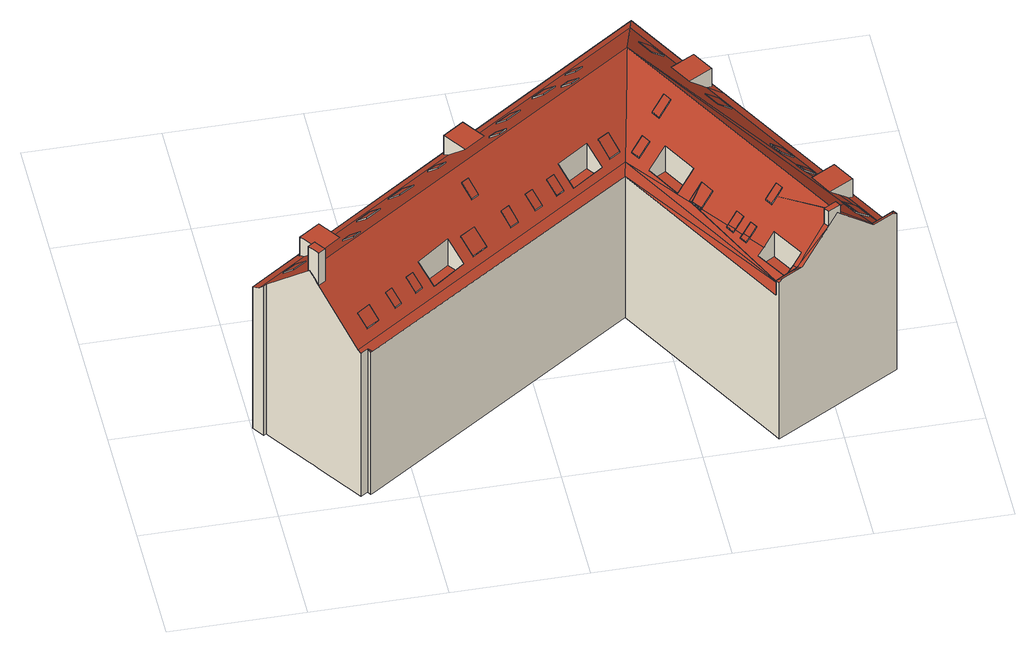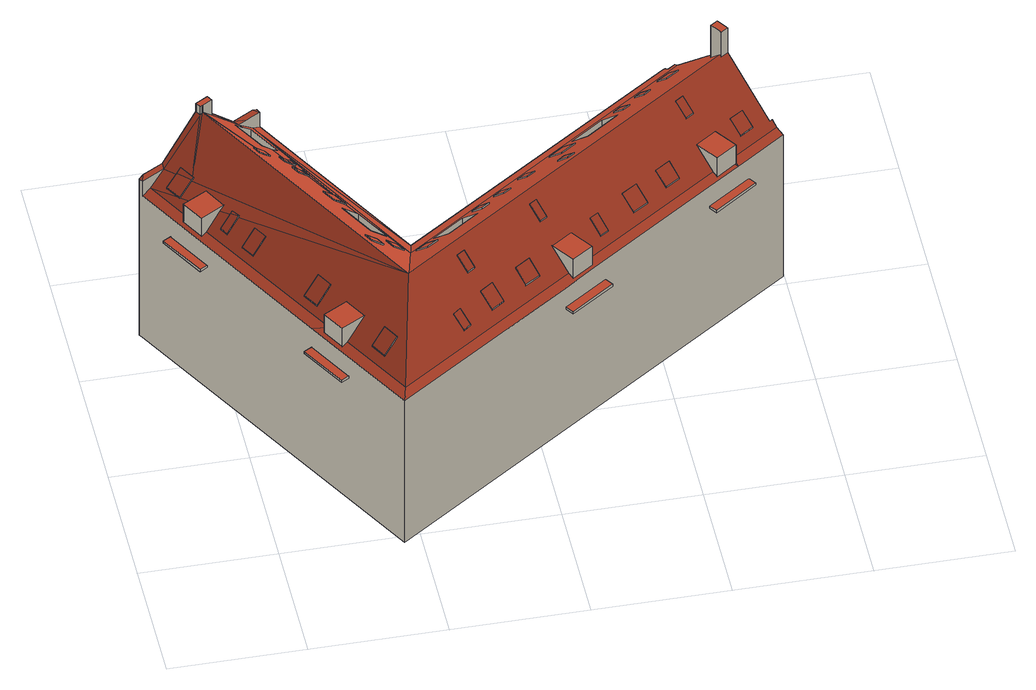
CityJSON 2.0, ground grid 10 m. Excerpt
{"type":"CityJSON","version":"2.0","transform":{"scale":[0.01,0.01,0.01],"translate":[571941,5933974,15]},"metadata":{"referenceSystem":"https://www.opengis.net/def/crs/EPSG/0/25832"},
"CityObjects":{
"building1":{"type":"Building","attributes":{"Grundfläche 2D":"577.245477","Grundhöhe NN":"15.095"},"children":["building1-1","building1-2","building1-3","building1-4","building1-5","building1-6","building1-7","building1-8","building1-9","building1-10","building1-11","building1-12","building1-13","building1-14","building1-15","building1-16","building1-17","building1-18","building1-19","building1-20","building1-21","building1-22","building1-23","building1-24","building1-25","building1-26","building1-27","building1-28","building1-29","building1-30","building1-31","building1-32","building1-33","building1-34","building1-35","building1-36","building1-37","building1-38","building1-39","building1-40","building1-41","building1-42","building1-43","building1-44"],"geometry":[{"type":"MultiSurface","lod":"3","boundaries":[[[0,1,2]],[[3,1,0]],[[4,5,6,7]],[[7,6,8]],[[9,10,11]],[[9,12,13,14,15,10]],[[16,17,13]],[[17,14,13]],[[18,19,16]],[[20,17,16,21]],[[16,19,22]],[[16,22,21]],[[23,24,18]],[[25,26,27,24,23,28]],[[25,28,29,30,31]],[[32,30,29]],[[33,34,35,36,37,38]],[[38,37,39,40,41]],[[42,43,44,45,46,47,48,49,50,51,52,40,39],[53,54,55,45]],[[53,45,55,54]],[[7,8,56,57,3,0]],[[26,25,58,27]],[[27,59,24]],[[25,35,60,61,62,63,64,65,59,27,58]],[[66,67,68,69,70,71,72,73,74,75,76,77,17,20,21,78,22,24,59,8],[79,80,81,82,83,84]],[[21,22,78]],[[85,73,72,71,70,69,68,67,6,17,77,86]],[[67,66,6]],[[66,8,6]],[[59,87,88,89,90,91,56,8],[92,93,94,95],[96,97,98,99]],[[100,88,87,59,40,52,51,50,49,48,101,102]],[[63,62,61,60,35,34,33,38,41,40,59,65,64]],[[18,24,19]],[[22,19,24]],[[25,31,30,36,35]],[[10,15,14,17,6,5]],[[103,7,0,2,104,105]],[[3,57,106,107]],[[7,103,108,109,110,11,10,5,4]],[[111,112,32,29,28,23,18,16,13,12,9,11,110,113]],[[114,39,37,36,30,32,112,115]],[[47,46,45,44,43,42,39,114,116]],[[101,48,47,116,117]],[[102,101,117,118]],[[119,120,106,57,56,91,90,89,88,100,102,118,121]],[[2,1,3,107,122,104]],[[111,113,110,109,108,103,105,104,122,107,106,120,119,121,118,117,116,114,115,112]]],"semantics":{"surfaces":[{"type":"RoofSurface"},{"type":"WallSurface"},{"type":"GroundSurface"}],"values":[0,0,0,0,0,0,0,0,0,0,0,0,0,0,0,0,0,0,0,0,0,0,0,0,0,0,0,0,0,0,0,0,0,0,1,1,1,1,1,1,1,1,1,1,1,1,2]}}]},
"building1-1":{"type":"BuildingInstallation","parents":["building1"],"geometry":[{"type":"MultiSurface","lod":"3","boundaries":[[[123,124,125,126,127,128,129,130,131]],[[91,132,126,125]],[[87,133,129,128,127,126,132,134]],[[130,129,133,100]],[[100,88,89,90,91,125,124,123,131,130]]],"semantics":{"surfaces":[{"type":"RoofSurface"},{"type":"WallSurface"}],"values":[0,1,1,1,1]}}]},
"building1-2":{"type":"BuildingInstallation","parents":["building1"],"geometry":[{"type":"MultiSurface","lod":"3","boundaries":[[[135,136,137,138]],[[138,137,139,140]],[[135,138,140,141]],[[136,135,141,142]],[[137,136,142,139]]],"semantics":{"surfaces":[{"type":"RoofSurface"},{"type":"WallSurface"}],"values":[0,1,1,1,1]}}]},
"building1-3":{"type":"BuildingInstallation","parents":["building1"],"geometry":[{"type":"MultiSurface","lod":"3","boundaries":[[[143,144,145,146,147,148]],[[149,150,144,143,148,147,62,34]],[[145,144,150,151]],[[151,33,63,146,145]]],"semantics":{"surfaces":[{"type":"RoofSurface"},{"type":"WallSurface"}],"values":[0,1,1,1]}}]},
"building1-4":{"type":"BuildingInstallation","parents":["building1"],"geometry":[{"type":"MultiSurface","lod":"3","boundaries":[[[152,153,154,155]],[[155,154,156,157]],[[157,158,152,155]],[[153,152,158,159]],[[159,156,154,153]]],"semantics":{"surfaces":[{"type":"RoofSurface"},{"type":"WallSurface"}],"values":[0,1,1,1,1]}}]},
"building1-5":{"type":"BuildingInstallation","parents":["building1"],"geometry":[{"type":"MultiSurface","lod":"3","boundaries":[[[160,161,162,163]],[[164,160,163,165]],[[166,64,167,165,163,162]],[[167,168,164,165]],[[161,160,164,168,65,169]],[[169,166,162,161]]],"semantics":{"surfaces":[{"type":"RoofSurface"},{"type":"WallSurface"}],"values":[0,0,1,1,1,1]}}]},
"building1-6":{"type":"BuildingInstallation","parents":["building1"],"geometry":[{"type":"MultiSurface","lod":"3","boundaries":[[[170,171,172,173]],[[174,170,173,175]],[[176,175,173,172,177,69]],[[174,175,176,178]],[[179,171,170,174,178,70]],[[172,171,179,177]]],"semantics":{"surfaces":[{"type":"RoofSurface"},{"type":"WallSurface"}],"values":[0,0,1,1,1,1]}}]},
"building1-7":{"type":"BuildingInstallation","parents":["building1"],"geometry":[{"type":"MultiSurface","lod":"3","boundaries":[[[180,181,182,183]],[[183,182,184,185]],[[180,183,185,186]],[[181,180,186,187]],[[182,181,187,184]]],"semantics":{"surfaces":[{"type":"RoofSurface"},{"type":"WallSurface"}],"values":[0,1,1,1,1]}}]},
"building1-8":{"type":"BuildingInstallation","parents":["building1"],"geometry":[{"type":"MultiSurface","lod":"3","boundaries":[[[188,189,190,191,192,193]],[[75,74,190,189]],[[73,85,191,190,74]],[[85,86,192,191]],[[75,189,188,193,192,86,77,76]]],"semantics":{"surfaces":[{"type":"RoofSurface"},{"type":"WallSurface"}],"values":[0,1,1,1,1]}}]},
"building1-9":{"type":"BuildingInstallation","parents":["building1"],"geometry":[{"type":"MultiSurface","lod":"3","boundaries":[[[194,195,196,197]],[[198,199,197,196]],[[196,195,200,198]],[[194,197,199,201]],[[201,200,195,194]]],"semantics":{"surfaces":[{"type":"RoofSurface"},{"type":"WallSurface"}],"values":[0,1,1,1,1]}}]},
"building1-10":{"type":"BuildingInstallation","parents":["building1"],"geometry":[{"type":"MultiSurface","lod":"3","boundaries":[[[202,203,204,205]],[[205,204,52,206]],[[206,207,202,205]],[[203,202,207,51]]],"semantics":{"surfaces":[{"type":"RoofSurface"},{"type":"WallSurface"}],"values":[0,1,1,1]}}]},
"building1-11":{"type":"BuildingInstallation","parents":["building1"],"geometry":[{"type":"MultiSurface","lod":"3","boundaries":[[[208,209,210,211]],[[209,208,98,97]],[[210,209,97,96]],[[96,99,211,210]],[[99,98,208,211]]],"semantics":{"surfaces":[{"type":"RoofSurface"},{"type":"WallSurface"}],"values":[0,1,1,1,1]}}]},
"building1-12":{"type":"BuildingInstallation","parents":["building1"],"geometry":[{"type":"MultiSurface","lod":"3","boundaries":[[[212,213,214]],[[215,213,212]],[[216,217,215]],[[215,217,218,213]],[[68,219,218,217]],[[219,220,213,218]],[[216,221,68,217]],[[222,66,212,214]],[[66,67,215,212]],[[67,221,216,215]],[[220,222,214,213]]],"semantics":{"surfaces":[{"type":"RoofSurface"},{"type":"WallSurface"}],"values":[0,0,0,0,1,1,1,1,1,1,1]}}]},
"building1-13":{"type":"BuildingInstallation","parents":["building1"],"geometry":[{"type":"MultiSurface","lod":"3","boundaries":[[[223,224,225]],[[226,227,228,224,223]],[[229,227,226,230]],[[231,61,27,232,230,226,223,225]],[[233,60,231,225,224,228]],[[232,234,229,230]],[[234,58,233,228,227,229]]],"semantics":{"surfaces":[{"type":"RoofSurface"},{"type":"WallSurface"}],"values":[0,0,0,1,1,1,1]}}]},
"building1-14":{"type":"BuildingInstallation","parents":["building1"],"geometry":[{"type":"MultiSurface","lod":"3","boundaries":[[[235,236,237,238]],[[238,237,239,240]],[[235,238,240,241]],[[235,241,242,236]],[[237,236,242,239]]],"semantics":{"surfaces":[{"type":"RoofSurface"},{"type":"WallSurface"}],"values":[0,1,1,1,1]}}]},
"building1-15":{"type":"BuildingInstallation","parents":["building1"],"geometry":[{"type":"MultiSurface","lod":"3","boundaries":[[[243,244,245,246]],[[246,245,247,248]],[[243,246,248,249]],[[244,243,249,250]],[[245,244,250,247]]],"semantics":{"surfaces":[{"type":"RoofSurface"},{"type":"WallSurface"}],"values":[0,1,1,1,1]}}]},
"building1-16":{"type":"BuildingInstallation","parents":["building1"],"geometry":[{"type":"MultiSurface","lod":"3","boundaries":[[[251,252,253,254]],[[251,254,255,256]],[[254,253,257,255]],[[252,251,256,258]],[[253,252,258,257]]],"semantics":{"surfaces":[{"type":"RoofSurface"},{"type":"WallSurface"}],"values":[0,1,1,1,1]}}]},
"building1-17":{"type":"BuildingInstallation","parents":["building1"],"geometry":[{"type":"MultiSurface","lod":"3","boundaries":[[[259,260,261,262]],[[260,259,263,264]],[[262,261,265,266]],[[259,262,266,263]],[[261,260,264,265]]],"semantics":{"surfaces":[{"type":"RoofSurface"},{"type":"WallSurface"}],"values":[0,1,1,1,1]}}]},
"building1-18":{"type":"BuildingInstallation","parents":["building1"],"geometry":[{"type":"MultiSurface","lod":"3","boundaries":[[[267,268,269,270,271,272,273,274,275,276,277,278]],[[16,18,23,276,275,274]],[[23,279,26,278,277,276]],[[267,278,26,280]],[[280,24,268,267]],[[24,19,269,268]],[[19,22,270,269]],[[22,21,271,270]],[[21,281,272,271]],[[281,20,273,272]],[[274,273,20,16]]],"semantics":{"surfaces":[{"type":"RoofSurface"},{"type":"WallSurface"}],"values":[0,1,1,1,1,1,1,1,1,1,1]}}]},
"building1-19":{"type":"BuildingInstallation","parents":["building1"],"geometry":[{"type":"MultiSurface","lod":"3","boundaries":[[[282,283,284,285]],[[286,282,285,287]],[[288,287,285,284,289,72]],[[286,287,288,290]],[[291,283,282,286,290,71]],[[284,283,291,289]]],"semantics":{"surfaces":[{"type":"RoofSurface"},{"type":"WallSurface"}],"values":[0,0,1,1,1,1]}}]},
"building1-20":{"type":"BuildingInstallation","parents":["building1"],"geometry":[{"type":"MultiSurface","lod":"3","boundaries":[[[292,293,294,295,296,297]],[[298,297,296,295,299,78]],[[298,300,292,297]],[[294,293,292,300,301,302]],[[302,299,295,294]]],"semantics":{"surfaces":[{"type":"RoofSurface"},{"type":"WallSurface"}],"values":[0,1,1,1,1]}}]},
"building1-21":{"type":"BuildingInstallation","parents":["building1"],"geometry":[{"type":"MultiSurface","lod":"3","boundaries":[[[303,304,305,306]],[[303,306,307,308]],[[306,305,309,307]],[[308,310,304,303]],[[310,309,305,304]]],"semantics":{"surfaces":[{"type":"RoofSurface"},{"type":"WallSurface"}],"values":[0,1,1,1,1]}}]},
"building1-22":{"type":"BuildingInstallation","parents":["building1"],"geometry":[{"type":"MultiSurface","lod":"3","boundaries":[[[311,312,313,314]],[[314,313,315,316]],[[311,314,316,317]],[[312,311,317,318]],[[313,312,318,315]]],"semantics":{"surfaces":[{"type":"RoofSurface"},{"type":"WallSurface"}],"values":[0,1,1,1,1]}}]},
"building1-23":{"type":"BuildingInstallation","parents":["building1"],"geometry":[{"type":"MultiSurface","lod":"3","boundaries":[[[319,320,321,322]],[[322,321,323,324]],[[319,322,324,325]],[[320,319,325,326]],[[321,320,326,323]]],"semantics":{"surfaces":[{"type":"RoofSurface"},{"type":"WallSurface"}],"values":[0,1,1,1,1]}}]},
"building1-24":{"type":"BuildingInstallation","parents":["building1"],"geometry":[{"type":"MultiSurface","lod":"3","boundaries":[[[327,328,329,330]],[[330,329,331,332]],[[327,330,332,333]],[[328,327,333,334]],[[329,328,334,331]]],"semantics":{"surfaces":[{"type":"RoofSurface"},{"type":"WallSurface"}],"values":[0,1,1,1,1]}}]},
"building1-25":{"type":"BuildingInstallation","parents":["building1"],"geometry":[{"type":"MultiSurface","lod":"3","boundaries":[[[335,336,337,338]],[[336,335,339,340]],[[338,337,341,342]],[[335,338,342,339]],[[337,336,340,341]]],"semantics":{"surfaces":[{"type":"RoofSurface"},{"type":"WallSurface"}],"values":[0,1,1,1,1]}}]},
"building1-26":{"type":"BuildingInstallation","parents":["building1"],"geometry":[{"type":"MultiSurface","lod":"3","boundaries":[[[343,344,345,346]],[[345,344,347,348]],[[346,345,348,349]],[[343,346,349,350]],[[344,343,350,347]]],"semantics":{"surfaces":[{"type":"RoofSurface"},{"type":"WallSurface"}],"values":[0,1,1,1,1]}}]},
"building1-27":{"type":"BuildingInstallation","parents":["building1"],"geometry":[{"type":"MultiSurface","lod":"3","boundaries":[[[351,352,353,354]],[[94,93,352,351]],[[353,352,93,92]],[[354,353,92,95]],[[95,94,351,354]]],"semantics":{"surfaces":[{"type":"RoofSurface"},{"type":"WallSurface"}],"values":[0,1,1,1,1]}}]},
"building1-28":{"type":"BuildingInstallation","parents":["building1"],"geometry":[{"type":"MultiSurface","lod":"3","boundaries":[[[355,356,357,358]],[[358,357,359,360]],[[355,358,360,361]],[[356,355,361,362]],[[357,356,362,359]]],"semantics":{"surfaces":[{"type":"RoofSurface"},{"type":"WallSurface"}],"values":[0,1,1,1,1]}}]},
"building1-29":{"type":"BuildingInstallation","parents":["building1"],"geometry":[{"type":"MultiSurface","lod":"3","boundaries":[[[363,364,365,366]],[[366,365,367,368]],[[363,366,368,369]],[[364,363,369,370]],[[365,364,370,367]]],"semantics":{"surfaces":[{"type":"RoofSurface"},{"type":"WallSurface"}],"values":[0,1,1,1,1]}}]},
"building1-30":{"type":"BuildingInstallation","parents":["building1"],"geometry":[{"type":"MultiSurface","lod":"3","boundaries":[[[371,372,373,374]],[[374,373,375,41]],[[372,371,38,376]],[[376,375,373,372]]],"semantics":{"surfaces":[{"type":"RoofSurface"},{"type":"WallSurface"}],"values":[0,1,1,1]}}]},
"building1-31":{"type":"BuildingInstallation","parents":["building1"],"geometry":[{"type":"MultiSurface","lod":"3","boundaries":[[[377,378,379,380]],[[380,379,381,382]],[[377,380,382,383]],[[383,384,378,377]],[[384,381,379,378]]],"semantics":{"surfaces":[{"type":"RoofSurface"},{"type":"WallSurface"}],"values":[0,1,1,1,1]}}]},
"building1-32":{"type":"BuildingInstallation","parents":["building1"],"geometry":[{"type":"MultiSurface","lod":"3","boundaries":[[[385,386,387,388]],[[388,387,389,390]],[[385,388,390,391]],[[386,385,391,392]],[[387,386,392,389]]],"semantics":{"surfaces":[{"type":"RoofSurface"},{"type":"WallSurface"}],"values":[0,1,1,1,1]}}]},
"building1-33":{"type":"BuildingInstallation","parents":["building1"],"geometry":[{"type":"MultiSurface","lod":"3","boundaries":[[[393,394,395,396]],[[394,393,397,398]],[[393,396,399,397]],[[396,395,400,399]],[[395,394,398,400]]],"semantics":{"surfaces":[{"type":"RoofSurface"},{"type":"WallSurface"}],"values":[0,1,1,1,1]}}]},
"building1-34":{"type":"BuildingInstallation","parents":["building1"],"geometry":[{"type":"MultiSurface","lod":"3","boundaries":[[[401,402,403,404]],[[401,404,405,406]],[[404,403,407,405]],[[402,401,406,408]],[[403,402,408,407]]],"semantics":{"surfaces":[{"type":"RoofSurface"},{"type":"WallSurface"}],"values":[0,1,1,1,1]}}]},
"building1-35":{"type":"BuildingInstallation","parents":["building1"],"geometry":[{"type":"MultiSurface","lod":"3","boundaries":[[[409,410,411,412]],[[412,411,413,414]],[[409,412,414,415]],[[410,409,415,416]],[[411,410,416,413]]],"semantics":{"surfaces":[{"type":"RoofSurface"},{"type":"WallSurface"}],"values":[0,1,1,1,1]}}]},
"building1-36":{"type":"BuildingInstallation","parents":["building1"],"geometry":[{"type":"MultiSurface","lod":"3","boundaries":[[[417,418,419,420]],[[420,419,421,422]],[[417,420,422,423]],[[418,417,423,424]],[[419,418,424,421]]],"semantics":{"surfaces":[{"type":"RoofSurface"},{"type":"WallSurface"}],"values":[0,1,1,1,1]}}]},
"building1-37":{"type":"BuildingInstallation","parents":["building1"],"geometry":[{"type":"MultiSurface","lod":"3","boundaries":[[[425,426,427,428]],[[81,80,425,428]],[[79,84,426,425,80]],[[84,83,427,426]],[[82,81,428,427,83]]],"semantics":{"surfaces":[{"type":"RoofSurface"},{"type":"WallSurface"}],"values":[0,1,1,1,1]}}]},
"building1-38":{"type":"BuildingInstallation","parents":["building1"],"geometry":[{"type":"MultiSurface","lod":"3","boundaries":[[[429,430,431,432]],[[429,432,433,434]],[[435,433,432,431]],[[430,429,434,436]],[[436,435,431,430]]],"semantics":{"surfaces":[{"type":"RoofSurface"},{"type":"WallSurface"}],"values":[0,1,1,1,1]}}]},
"building1-39":{"type":"BuildingInstallation","parents":["building1"],"geometry":[{"type":"MultiSurface","lod":"3","boundaries":[[[437,438,439,440]],[[440,439,441,442]],[[439,438,443,441]],[[437,440,442,444]],[[438,437,444,443]]],"semantics":{"surfaces":[{"type":"RoofSurface"},{"type":"WallSurface"}],"values":[0,1,1,1,1]}}]},
"building1-40":{"type":"BuildingInstallation","parents":["building1"],"geometry":[{"type":"MultiSurface","lod":"3","boundaries":[[[445,446,447,448,449,450,451,452]],[[453,49,448,447,446,445,454,55]],[[450,449,50,455]],[[455,53,54,454,445,452,451,450]]],"semantics":{"surfaces":[{"type":"RoofSurface"},{"type":"WallSurface"}],"values":[0,1,1,1]}}]},
"building1-41":{"type":"BuildingInstallation","parents":["building1"],"geometry":[{"type":"MultiSurface","lod":"3","boundaries":[[[456,457,458,459]],[[457,460,461,458]],[[459,458,461,462]],[[456,459,462,463]],[[457,456,463,460]],[[460,463,462,461]]],"semantics":{"surfaces":[{"type":"RoofSurface"},{"type":"WallSurface"},{"type":"OuterCeilingSurface"}],"values":[0,1,1,1,1,2]}}]},
"building1-42":{"type":"BuildingInstallation","parents":["building1"],"geometry":[{"type":"MultiSurface","lod":"3","boundaries":[[[464,465,466,467]],[[466,468,469,467]],[[464,467,469,470]],[[465,464,470,471]],[[466,465,471,468]],[[471,470,469,468]]],"semantics":{"surfaces":[{"type":"RoofSurface"},{"type":"WallSurface"},{"type":"OuterCeilingSurface"}],"values":[0,1,1,1,1,2]}}]},
"building1-43":{"type":"BuildingInstallation","parents":["building1"],"geometry":[{"type":"MultiSurface","lod":"3","boundaries":[[[472,473,474,475]],[[474,476,477,475]],[[472,475,477,478]],[[473,472,478,479]],[[474,473,479,476]],[[479,478,477,476]]],"semantics":{"surfaces":[{"type":"RoofSurface"},{"type":"WallSurface"},{"type":"OuterCeilingSurface"}],"values":[0,1,1,1,1,2]}}]},
"building1-44":{"type":"BuildingInstallation","parents":["building1"],"geometry":[{"type":"MultiSurface","lod":"3","boundaries":[[[480,481,482,483]],[[480,484,485,481]],[[482,481,485,486]],[[483,482,486,487]],[[480,483,487,484]],[[484,487,486,485]]],"semantics":{"surfaces":[{"type":"RoofSurface"},{"type":"WallSurface"},{"type":"OuterCeilingSurface"}],"values":[0,1,1,1,1,2]}}]}
},
"vertices":[
[686,100,1343],[656,116,1356],[672,91,1343],[655,118,1357],[3537,110,1338],[3538,109,1338],[3595,142,1370],[2758,1509,1338],[2783,1615,1370],[3584,95,1495],[3538,109,1476],[3555,79,1476],[3604,107,1495],[3742,184,1495],[3641,168,1476],[3595,142,1476],[3949,301,1733],[3706,206,1476],[4022,343,1813],[3999,383,1813],[3927,340,1730],[3996,382,1809],[3997,382,1810],[4040,353,1794],[4000,384,1813],[4307,545,1476],[4018,393,1793],[4149,746,1514],[4308,505,1495],[4460,591,1495],[4475,639,1476],[4413,604,1476],[4492,609,1476],[4124,1119,1370],[4219,951,1370],[4413,604,1370],[4475,639,1338],[3601,2200,1338],[3488,2251,1370],[3120,3059,1338],[3091,2959,1370],[3394,2418,1370],[1798,2151,1338],[1558,1986,1338],[615,1338,1338],[374,1172,1338],[292,1116,1338],[7,920,1338],[42,867,1370],[410,1120,1370],[565,1226,1370],[1595,1933,1370],[1752,2041,1370],[395,1157,1350],[394,1157,1350],[388,1152,1351],[586,106,1370],[602,82,1357],[4235,637,1493],[2935,2289,1813],[4256,783,1417],[4243,798,1421],[4145,910,1450],[4015,1058,1489],[3954,1127,1508],[3908,1180,1521],[3140,1069,1411],[3141,1068,1411],[3193,989,1417],[3335,771,1433],[3375,712,1438],[3417,647,1442],[3450,596,1446],[3529,476,1455],[3611,523,1548],[3753,275,1549],[3688,238,1475],[3686,237,1473],[3670,717,1693],[2932,1464,1424],[3047,1528,1551],[3194,1264,1550],[3152,1241,1504],[3065,1192,1406],[2919,1456,1409],[3480,448,1409],[3622,200,1413],[374,532,1813],[322,496,1813],[349,457,1768],[366,431,1740],[372,423,1730],[1135,714,1549],[1379,892,1557],[1467,771,1416],[1223,593,1408],[2286,1502,1547],[2520,1666,1550],[2604,1547,1413],[2370,1383,1410],[314,508,1799],[67,829,1413],[87,843,1413],[2758,1509,10],[672,91,10],[686,100,10],[602,82,10],[655,118,10],[3537,110,10],[3538,109,10],[3555,79,10],[4040,353,10],[4492,609,10],[4022,343,10],[3120,3059,10],[4475,639,10],[7,920,10],[67,829,10],[87,843,10],[349,457,10],[366,431,10],[322,496,10],[656,116,10],
[349,457,2032],[366,431,2032],[372,423,2032],[424,458,2032],[401,492,2032],[374,532,2032],[366,543,2032],[314,508,2032],[322,496,2032],[424,458,1729],[366,543,1800],[401,492,1768],
[2540,2498,1445],[2598,2420,1538],[2652,2461,1535],[2594,2538,1443],[2652,2461,1525],[2594,2538,1433],[2540,2498,1436],[2598,2420,1528],
[4233,959,1522],[4255,971,1522],[4161,1140,1522],[3982,1040,1522],[4073,870,1522],[4219,951,1522],[4233,959,1363],[4255,971,1351],[4161,1140,1351],
[1658,1196,1654],[1603,1275,1746],[1547,1237,1746],[1603,1157,1654],[1547,1237,1736],[1603,1157,1644],[1658,1196,1644],[1603,1275,1736],
[3908,1180,1531],[3905,1178,1534],[3939,1119,1533],[3954,1127,1518],[4000,1232,1430],[4034,1172,1430],[3939,1119,1523],[4034,1172,1420],[4000,1232,1420],[3905,1178,1524],
[3375,712,1448],[3440,748,1521],[3405,810,1522],[3335,771,1443],[3357,702,1431],[3322,764,1431],[3322,764,1421],[3405,810,1512],[3357,702,1421],[3440,748,1511],
[3249,2560,1435],[3183,2677,1435],[3084,2622,1544],[3149,2504,1544],[3084,2622,1534],[3149,2504,1534],[3249,2560,1425],[3183,2677,1425],
[3688,238,1312],[3753,275,1312],[3611,523,1312],[3480,448,1312],[3622,200,1312],[3686,237,1312],
[908,405,1440],[958,441,1441],[906,515,1526],[856,479,1526],[906,515,1516],[856,479,1516],[958,441,1431],[908,405,1430],
[1571,1968,1526],[1688,1798,1526],[1846,1906,1526],[1728,2076,1526],[1728,2076,1349],[1571,1968,1349],
[2604,1547,1312],[2520,1666,1312],[2286,1502,1312],[2370,1383,1312],
[3140,1069,1421],[3225,1142,1529],[3129,1090,1421],[3141,1068,1421],[3186,985,1421],[3193,989,1427],[3282,1038,1527],[3282,1038,1517],[3225,1142,1519],[3186,985,1411],[3129,1090,1411],
[4243,798,1431],[4256,783,1427],[4247,800,1427],[4149,746,1524],[4235,637,1504],[4313,681,1425],[4203,619,1539],[4136,738,1539],[4247,800,1417],[4136,738,1529],[4313,681,1415],[4203,619,1529],
[770,308,1438],[718,382,1524],[625,316,1522],[677,242,1437],[625,316,1512],[677,242,1427],[770,308,1428],[718,382,1514],
[1411,1735,1436],[1468,1650,1534],[1530,1691,1535],[1473,1776,1437],[1530,1691,1525],[1473,1776,1427],[1411,1735,1426],[1468,1650,1524],
[2499,2074,1756],[2556,2114,1756],[2499,2197,1660],[2442,2157,1660],[2442,2157,1650],[2499,2074,1746],[2499,2197,1650],[2556,2114,1746],
[1972,2104,1449],[2029,2020,1545],[2140,2096,1546],[2083,2179,1449],[1972,2104,1439],[2029,2020,1535],[2140,2096,1536],[2083,2179,1439],
[4017,394,1872],[4000,384,1872],[3999,383,1872],[3997,382,1872],[3996,382,1872],[3926,342,1872],[3927,340,1872],[3949,301,1872],[4022,343,1872],[4040,353,1872],[4019,391,1872],[4018,393,1872],[4019,391,1793],[4017,394,1793],[3926,342,1730],
[3417,647,1452],[3394,634,1431],[3424,581,1432],[3450,596,1456],[3477,681,1520],[3507,627,1520],[3507,627,1510],[3424,581,1422],[3477,681,1510],[3394,634,1421],
[3680,796,1748],[3624,764,1686],[3596,747,1654],[3628,692,1655],[3670,717,1703],[3712,741,1749],[3712,741,1739],[3628,692,1644],[3680,796,1738],[3624,764,1676],[3596,747,1644],
[374,893,1539],[318,975,1444],[221,909,1444],[277,827,1538],[277,827,1528],[374,893,1529],[221,909,1434],[318,975,1434],
[3767,1423,1535],[3823,1324,1535],[3923,1380,1425],[3867,1479,1425],[3923,1380,1416],[3867,1479,1415],[3767,1423,1525],[3823,1324,1525],
[756,876,1758],[699,959,1662],[641,919,1662],[698,836,1758],[641,919,1652],[698,836,1748],[756,876,1748],[699,959,1652],
[2425,2287,1550],[2362,2376,1445],[2267,2308,1448],[2330,2219,1552],[2267,2308,1438],[2330,2219,1542],[2425,2287,1540],[2362,2376,1436],
[3100,1839,1751],[3006,1786,1647],[3043,1721,1648],[3137,1775,1752],[3100,1839,1740],[3006,1786,1637],[3043,1721,1638],[3137,1775,1741],
[2115,1229,1436],[2061,1307,1525],[2005,1268,1526],[2058,1190,1437],[2061,1307,1516],[2005,1268,1516],[2058,1190,1427],[2115,1229,1426],
[1467,771,1312],[1379,892,1312],[1135,714,1312],[1223,593,1312],
[1087,1512,1437],[1149,1421,1542],[1262,1498,1542],[1200,1589,1438],[1262,1498,1532],[1200,1589,1428],[1087,1512,1427],[1149,1421,1532],
[2871,1574,1434],[2956,1621,1527],[2918,1689,1528],[2833,1642,1434],[2918,1689,1518],[2833,1642,1424],[2871,1574,1424],[2956,1621,1517],
[3349,2174,1522],[3527,2273,1522],[3434,2440,1522],[3256,2341,1522],[3434,2440,1350],[3527,2273,1351],
[2752,1662,1433],[2690,1755,1539],[2609,1702,1540],[2671,1608,1434],[2609,1702,1530],[2671,1608,1424],[2752,1662,1423],[2690,1755,1529],
[3537,2070,1424],[3427,2008,1545],[3492,1891,1545],[3603,1953,1424],[3492,1891,1535],[3603,1953,1414],[3537,2070,1414],[3427,2008,1535],
[1849,1750,1661],[1906,1667,1757],[1960,1704,1757],[1903,1787,1661],[1849,1750,1651],[1906,1667,1747],[1903,1787,1651],[1960,1704,1747],
[2180,1387,1525],[2233,1309,1436],[2292,1349,1435],[2239,1427,1525],[2239,1427,1515],[2180,1387,1515],[2292,1349,1425],[2233,1309,1426],
[1655,903,1428],[1588,999,1539],[1478,923,1539],[1545,827,1428],[1478,923,1528],[1545,827,1418],[1655,903,1418],[1588,999,1529],
[932,1393,1447],[823,1319,1446],[879,1237,1541],[988,1311,1541],[879,1237,1531],[988,1311,1531],[932,1393,1437],[823,1319,1436],
[3047,1528,1312],[2919,1456,1312],[3065,1192,1312],[3194,1264,1312],
[1026,600,1528],[1078,525,1443],[1132,563,1444],[1079,637,1529],[1079,637,1519],[1026,600,1518],[1132,563,1434],[1078,525,1433],
[1867,1175,1527],[1805,1133,1527],[1858,1054,1438],[1920,1096,1437],[1858,1054,1428],[1920,1096,1427],[1805,1133,1517],[1867,1175,1517],
[388,1152,1526],[402,1133,1526],[410,1120,1526],[504,985,1526],[658,1091,1526],[543,1259,1526],[395,1157,1526],[394,1157,1526],[402,1133,1362],[388,1152,1350],[543,1259,1350],
[252,1174,1162],[292,1116,1162],[615,1338,1162],[575,1396,1162],[292,1116,1142],[615,1338,1142],[575,1396,1142],[252,1174,1142],
[1756,2212,1162],[1430,1988,1162],[1471,1926,1162],[1798,2151,1162],[1471,1926,1142],[1798,2151,1142],[1756,2212,1142],[1430,1988,1142],
[3659,2232,1162],[3467,2575,1162],[3410,2542,1162],[3601,2200,1162],[3410,2542,1142],[3601,2200,1142],[3659,2232,1142],[3467,2575,1142],
[4141,1236,1162],[4330,897,1162],[4388,929,1162],[4199,1268,1162],[4141,1236,1142],[4330,897,1142],[4388,929,1142],[4199,1268,1142]
]}
